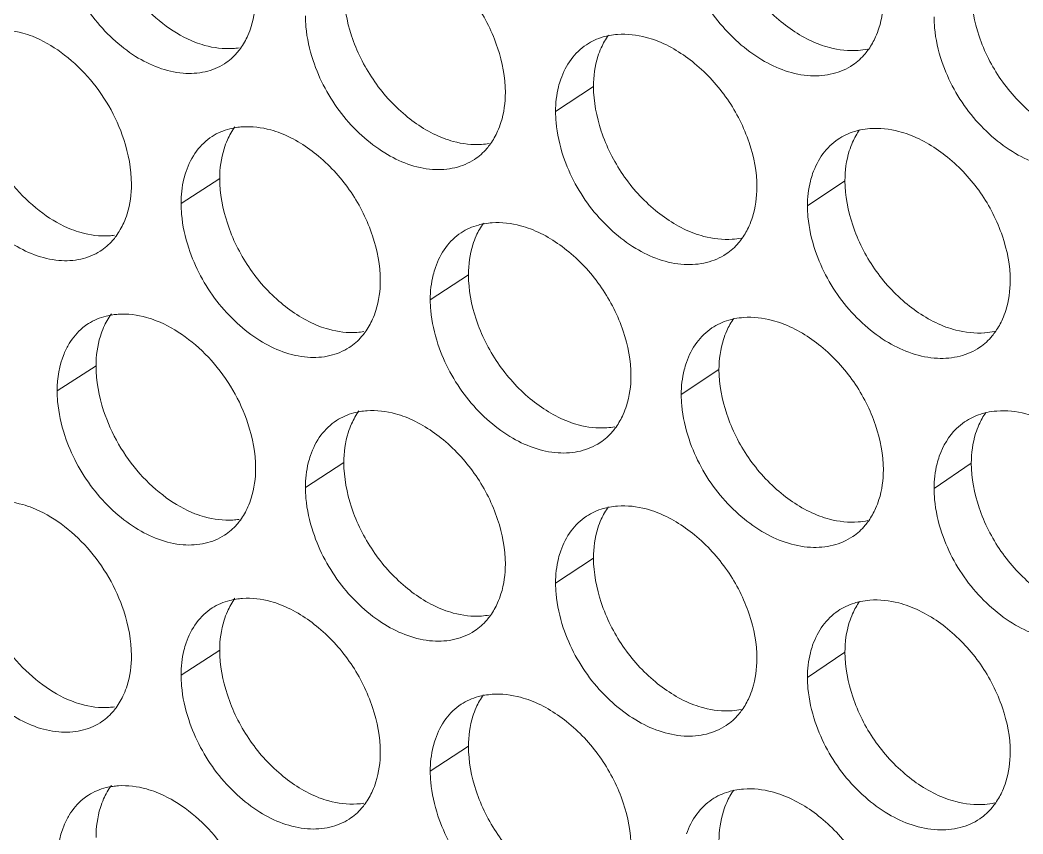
# Model space of a CAD drawing. Header units: millimetres. Extents: x 1177 to 4147, y 93 to 2194.
# Drawn here: x 2631.35 to 2648.09, y 925.98 to 939.57 of the extents above; entities that cross this region are included whole.
import ezdxf

# ---------------------------------------------------------------- set-up
doc = ezdxf.new("R2010")
doc.units = ezdxf.units.MM
doc.header["$LTSCALE"] = 0.1
doc.layers.get('0').update_dxf_attribs({"lineweight": 13})
doc.layers.add('标注', color=251, linetype='Continuous', lineweight=9)

# ---------------------------------------------------------------- blocks, each defined once
blk = doc.blocks.new('02')
at = {"layer": '标注'}
for p, q in [((4541.875, 931.931), (4540.97, 931.333)), ((4532.96, 929.732), (4532.038, 929.14)), ((4547.872, 929.683), (4546.977, 929.081)), ((4538.893, 927.441), (4537.982, 926.845)), ((4530.01, 925.263), (4529.082, 924.673)), ((4530.01, 925.263), (4529.082, 924.673)), ((4544.868, 925.179), (4543.968, 924.579)), ((4535.921, 922.958), (4535.004, 922.364)), ((4535.921, 922.958), (4535.004, 922.364)), ((4550.886, 922.944), (4549.997, 922.34)), ((4541.875, 920.681), (4540.97, 920.083)), ((4541.875, 920.681), (4540.97, 920.083)), ((4532.96, 918.482), (4532.038, 917.89)), ((4547.872, 918.433), (4546.977, 917.831)), ((4547.872, 918.433), (4546.977, 917.831)), ((4538.893, 916.191), (4537.982, 915.595))]:
    blk.add_line(p, q, dxfattribs=at)
for centre, radius, start, end in [((4542.574, 931.433), 1.743, 94.0754, 100.4818), ((4533.162, 934.539), 1.705, 273.7086, 278.7138), ((4548.059, 934.534), 1.746, 274.2779, 281.7562), ((4533.615, 929.253), 1.719, 93.732, 98.663), ((4548.6, 929.171), 1.76, 94.3009, 101.6849), ((4539.089, 932.266), 1.722, 273.9384, 279.9366), ((4539.577, 926.949), 1.735, 93.9617, 99.8775), ((4530.215, 930.061), 1.697, 273.5926, 278.0992), ((4545.059, 930.021), 1.738, 274.1654, 281.1515), ((4530.65, 924.79), 1.711, 93.6161, 98.0527), ((4530.65, 924.79), 1.711, 93.6161, 98.0527), ((4545.582, 924.673), 1.752, 94.1885, 101.0843), ((4536.12, 927.774), 1.714, 273.8238, 279.3262), ((4551.07, 927.804), 1.755, 274.3898, 282.359), ((4536.59, 922.472), 1.727, 93.8472, 99.2713), ((4536.59, 922.472), 1.727, 93.8472, 99.2713), ((4551.629, 922.426), 1.768, 94.4127, 102.2837), ((4542.068, 925.515), 1.73, 274.0522, 280.545), ((4542.574, 920.183), 1.743, 94.0754, 100.4818), ((4542.574, 920.183), 1.743, 94.0754, 100.4818), ((4533.162, 923.289), 1.705, 273.7086, 278.7138), ((4533.162, 923.289), 1.705, 273.7086, 278.7138), ((4548.059, 923.284), 1.746, 274.2779, 281.7562), ((4533.615, 918.003), 1.719, 93.732, 98.663), ((4548.6, 917.921), 1.76, 94.3009, 101.6849), ((4548.6, 917.921), 1.76, 94.3009, 101.6849), ((4539.089, 921.016), 1.722, 273.9384, 279.9366), ((4539.089, 921.016), 1.722, 273.9384, 279.9366), ((4539.577, 915.699), 1.735, 93.9617, 99.8775), ((4530.215, 918.811), 1.697, 273.5926, 278.0992), ((4545.059, 918.771), 1.738, 274.1654, 281.1515), ((4545.059, 918.771), 1.738, 274.1654, 281.1515), ((4530.65, 913.54), 1.711, 93.6161, 98.0527), ((4545.582, 913.423), 1.752, 94.1885, 101.0843), ((4536.12, 916.524), 1.714, 273.8238, 279.3262), ((4551.07, 916.554), 1.755, 274.3898, 282.359), ((4551.07, 916.554), 1.755, 274.3898, 282.359)]:
    blk.add_arc(centre, radius, start, end, dxfattribs=at)
for points, knots in [([(4530.01, 936.513), (4530.01, 936.152), (4530.189, 935.214), (4530.818, 934.124), (4531.649, 933.361), (4532.126, 933.084), (4532.37, 932.989)], [0, 0, 0, 0, 0.242946, 0.633213, 0.82381, 1, 1, 1, 1]), ([(4544.868, 936.429), (4544.868, 936.069), (4545.014, 935.322), (4545.526, 934.299), (4546.294, 933.456), (4546.937, 933.057), (4547.27, 932.933)], [0, 0, 0, 0, 0.241933, 0.501777, 0.760722, 1, 1, 1, 1]), ([(4539.773, 931.787), (4539.773, 932.147), (4539.628, 932.895), (4539.118, 933.919), (4538.355, 934.766), (4537.717, 935.17), (4537.385, 935.297)], [0, 0, 0, 0, 0.242103, 0.502254, 0.761298, 1, 1, 1, 1]), ([(4529.265, 934.858), (4529.413, 934.405), (4529.755, 933.758), (4530.393, 933.059), (4531.074, 932.524), (4531.856, 932.211), (4532.608, 932.253), (4532.934, 932.384), (4533.074, 932.474)], [0, 0, 0, 0, 0.283024, 0.423982, 0.55887, 0.796498, 0.901283, 1, 1, 1, 1]), ([(4544.154, 934.765), (4544.306, 934.31), (4544.659, 933.661), (4545.315, 932.969), (4546.016, 932.441), (4546.82, 932.144), (4547.586, 932.206), (4547.916, 932.349), (4548.058, 932.444)], [0, 0, 0, 0, 0.281084, 0.421471, 0.556119, 0.794437, 0.900161, 1, 1, 1, 1]), ([(4533.633, 933.151), (4533.664, 933.22), (4533.774, 933.515), (4533.817, 933.834), (4533.817, 934.074)], [0, 0, 0, 0, 0.236936, 1, 1, 1, 1]), ([(4535.921, 934.208), (4535.921, 933.848), (4536.065, 933.1), (4536.572, 932.075), (4537.331, 931.227), (4537.967, 930.823), (4538.298, 930.696)], [0, 0, 0, 0, 0.242407, 0.502714, 0.761597, 1, 1, 1, 1]), ([(4550.886, 934.194), (4550.886, 933.835), (4551.032, 933.088), (4551.549, 932.067), (4552.323, 931.228), (4552.969, 930.832), (4553.305, 930.71)], [0, 0, 0, 0, 0.241622, 0.501159, 0.760144, 1, 1, 1, 1]), ([(4548.603, 933.115), (4548.634, 933.183), (4548.745, 933.478), (4548.788, 933.796), (4548.788, 934.035)], [0, 0, 0, 0, 0.237722, 1, 1, 1, 1]), ([(4535.004, 933.614), (4535.004, 933.528), (4535.022, 933.167), (4535.102, 932.811), (4535.188, 932.55)], [0, 0, 0, 0, 0.239546, 1, 1, 1, 1]), ([(4549.997, 933.59), (4549.997, 933.503), (4550.015, 933.143), (4550.096, 932.787), (4550.184, 932.528)], [0, 0, 0, 0, 0.239751, 1, 1, 1, 1]), ([(4528.493, 933.129), (4528.417, 933.159), (4528.127, 933.257), (4527.816, 933.298), (4527.592, 933.284)], [0, 0, 0, 0, 0.265131, 1, 1, 1, 1]), ([(4530.855, 929.603), (4530.855, 929.963), (4530.675, 930.902), (4530.044, 931.991), (4529.212, 932.755), (4528.736, 933.033), (4528.493, 933.129)], [0, 0, 0, 0, 0.242804, 0.633144, 0.823843, 1, 1, 1, 1]), ([(4542.257, 933.147), (4542.207, 933.138), (4542.013, 933.093), (4541.828, 933.01), (4541.705, 932.928)], [0, 0, 0, 0, 0.255672, 1, 1, 1, 1]), ([(4543.368, 933.027), (4543.291, 933.056), (4542.995, 933.151), (4542.678, 933.188), (4542.45, 933.172)], [0, 0, 0, 0, 0.264388, 1, 1, 1, 1]), ([(4532.37, 932.989), (4532.445, 932.96), (4532.736, 932.862), (4533.048, 932.823), (4533.272, 932.838)], [0, 0, 0, 0, 0.264749, 1, 1, 1, 1]), ([(4541.705, 932.928), (4541.564, 932.835), (4541.31, 932.586), (4541.152, 932.271), (4541.093, 932.102)], [0, 0, 0, 0, 0.485181, 1, 1, 1, 1]), ([(4542.06, 932.856), (4542.029, 932.787), (4541.918, 932.492), (4541.875, 932.172), (4541.875, 931.931)], [0, 0, 0, 0, 0.237286, 1, 1, 1, 1]), ([(4545.772, 929.529), (4545.772, 929.889), (4545.626, 930.636), (4545.112, 931.658), (4544.343, 932.501), (4543.701, 932.902), (4543.368, 933.027)], [0, 0, 0, 0, 0.241786, 0.501627, 0.760712, 1, 1, 1, 1]), ([(4547.27, 932.933), (4547.347, 932.905), (4547.644, 932.81), (4547.961, 932.775), (4548.189, 932.792)], [0, 0, 0, 0, 0.264022, 1, 1, 1, 1]), ([(4533.074, 932.474), (4533.184, 932.545), (4533.317, 932.663), (4533.426, 932.8), (4533.452, 932.836)], [0, 0, 0, 0, 0.745243, 1, 1, 1, 1]), ([(4548.058, 932.444), (4548.169, 932.519), (4548.303, 932.642), (4548.412, 932.785), (4548.438, 932.822)], [0, 0, 0, 0, 0.745468, 1, 1, 1, 1]), ([(4535.188, 932.55), (4535.338, 932.096), (4535.684, 931.448), (4536.329, 930.752), (4537.019, 930.22), (4537.809, 929.913), (4538.567, 929.963), (4538.895, 930.099), (4539.035, 930.191)], [0, 0, 0, 0, 0.282242, 0.422968, 0.557759, 0.795664, 0.900828, 1, 1, 1, 1]), ([(4550.184, 932.528), (4550.338, 932.072), (4550.695, 931.422), (4551.358, 930.732), (4552.068, 930.207), (4552.881, 929.917), (4553.652, 929.988), (4553.984, 930.134), (4554.126, 930.232)], [0, 0, 0, 0, 0.280322, 0.420487, 0.555043, 0.793636, 0.899726, 1, 1, 1, 1]), ([(4527.071, 932.05), (4527.071, 931.69), (4527.249, 930.752), (4527.876, 929.66), (4528.704, 928.895), (4529.179, 928.617), (4529.422, 928.521)], [0, 0, 0, 0, 0.243106, 0.633556, 0.824063, 1, 1, 1, 1]), ([(4541.093, 932.102), (4541.073, 932.043), (4540.999, 931.794), (4540.97, 931.531), (4540.97, 931.333)], [0, 0, 0, 0, 0.239402, 1, 1, 1, 1]), ([(4541.875, 931.931), (4541.875, 931.572), (4542.02, 930.824), (4542.531, 929.801), (4543.296, 928.956), (4543.936, 928.555), (4544.269, 928.43)], [0, 0, 0, 0, 0.24209, 0.502088, 0.761013, 1, 1, 1, 1]), ([(4539.589, 930.864), (4539.619, 930.932), (4539.73, 931.228), (4539.773, 931.547), (4539.773, 931.787)], [0, 0, 0, 0, 0.23723, 1, 1, 1, 1]), ([(4540.97, 931.333), (4540.97, 931.247), (4540.987, 930.886), (4541.068, 930.53), (4541.154, 930.27)], [0, 0, 0, 0, 0.239627, 1, 1, 1, 1]), ([(4533.356, 930.952), (4533.304, 930.944), (4533.102, 930.904), (4532.909, 930.822), (4532.78, 930.74)], [0, 0, 0, 0, 0.256287, 1, 1, 1, 1]), ([(4534.41, 930.817), (4534.334, 930.847), (4534.042, 930.944), (4533.729, 930.983), (4533.503, 930.968)], [0, 0, 0, 0, 0.264829, 1, 1, 1, 1]), ([(4549.392, 930.786), (4549.315, 930.814), (4549.017, 930.908), (4548.698, 930.943), (4548.468, 930.926)], [0, 0, 0, 0, 0.264101, 1, 1, 1, 1]), ([(4532.78, 930.74), (4532.637, 930.648), (4532.377, 930.397), (4532.218, 930.077), (4532.159, 929.905)], [0, 0, 0, 0, 0.484049, 1, 1, 1, 1]), ([(4536.79, 927.302), (4536.79, 927.662), (4536.645, 928.41), (4536.137, 929.435), (4535.377, 930.283), (4534.741, 930.689), (4534.41, 930.817)], [0, 0, 0, 0, 0.242263, 0.502569, 0.761592, 1, 1, 1, 1]), ([(4548.244, 930.894), (4548.195, 930.884), (4548.007, 930.836), (4547.827, 930.753), (4547.707, 930.672)], [0, 0, 0, 0, 0.255291, 1, 1, 1, 1]), ([(4551.814, 927.299), (4551.814, 927.658), (4551.667, 928.405), (4551.148, 929.426), (4550.374, 930.265), (4549.727, 930.662), (4549.392, 930.786)], [0, 0, 0, 0, 0.241473, 0.501006, 0.760131, 1, 1, 1, 1]), ([(4533.143, 930.655), (4533.113, 930.587), (4533.003, 930.291), (4532.96, 929.972), (4532.96, 929.732)], [0, 0, 0, 0, 0.236846, 1, 1, 1, 1]), ([(4538.298, 930.696), (4538.374, 930.667), (4538.667, 930.57), (4538.981, 930.533), (4539.207, 930.548)], [0, 0, 0, 0, 0.264454, 1, 1, 1, 1]), ([(4539.035, 930.191), (4539.145, 930.263), (4539.279, 930.383), (4539.388, 930.522), (4539.415, 930.559)], [0, 0, 0, 0, 0.745335, 1, 1, 1, 1]), ([(4547.707, 930.672), (4547.569, 930.578), (4547.318, 930.331), (4547.161, 930.019), (4547.102, 929.852)], [0, 0, 0, 0, 0.485902, 1, 1, 1, 1]), ([(4548.055, 930.603), (4548.025, 930.534), (4547.914, 930.24), (4547.872, 929.922), (4547.872, 929.683)], [0, 0, 0, 0, 0.23765, 1, 1, 1, 1]), ([(4526.319, 930.397), (4526.467, 929.945), (4526.807, 929.298), (4527.441, 928.599), (4528.118, 928.062), (4528.895, 927.746), (4529.645, 927.784), (4529.97, 927.913), (4530.11, 928.002)], [0, 0, 0, 0, 0.283418, 0.424493, 0.559431, 0.79692, 0.901513, 1, 1, 1, 1]), ([(4541.154, 930.27), (4541.306, 929.815), (4541.657, 929.167), (4542.309, 928.473), (4543.006, 927.943), (4543.806, 927.643), (4544.569, 927.702), (4544.899, 927.842), (4545.04, 927.936)], [0, 0, 0, 0, 0.281468, 0.421967, 0.556662, 0.794843, 0.900382, 1, 1, 1, 1]), ([(4532.159, 929.905), (4532.139, 929.847), (4532.066, 929.598), (4532.038, 929.337), (4532.038, 929.14)], [0, 0, 0, 0, 0.239111, 1, 1, 1, 1]), ([(4547.102, 929.852), (4547.082, 929.793), (4547.007, 929.542), (4546.977, 929.279), (4546.977, 929.081)], [0, 0, 0, 0, 0.2396, 1, 1, 1, 1]), ([(4530.672, 928.681), (4530.702, 928.749), (4530.812, 929.044), (4530.855, 929.363), (4530.855, 929.603)], [0, 0, 0, 0, 0.236789, 1, 1, 1, 1]), ([(4532.96, 929.732), (4532.96, 929.372), (4533.104, 928.624), (4533.608, 927.598), (4534.364, 926.748), (4534.999, 926.342), (4535.328, 926.214)], [0, 0, 0, 0, 0.242567, 0.503029, 0.761892, 1, 1, 1, 1]), ([(4545.587, 928.606), (4545.618, 928.674), (4545.729, 928.969), (4545.772, 929.289), (4545.772, 929.529)], [0, 0, 0, 0, 0.237534, 1, 1, 1, 1]), ([(4547.872, 929.683), (4547.872, 929.323), (4548.018, 928.576), (4548.532, 927.555), (4549.303, 926.714), (4549.948, 926.316), (4550.282, 926.193)], [0, 0, 0, 0, 0.241777, 0.501467, 0.760433, 1, 1, 1, 1]), ([(4532.038, 929.14), (4532.038, 929.054), (4532.055, 928.693), (4532.135, 928.336), (4532.221, 928.076)], [0, 0, 0, 0, 0.239506, 1, 1, 1, 1]), ([(4546.977, 929.081), (4546.977, 928.994), (4546.995, 928.634), (4547.076, 928.278), (4547.163, 928.018)], [0, 0, 0, 0, 0.23971, 1, 1, 1, 1]), ([(4539.279, 928.659), (4539.229, 928.65), (4539.032, 928.606), (4538.844, 928.524), (4538.719, 928.442)], [0, 0, 0, 0, 0.255872, 1, 1, 1, 1]), ([(4540.371, 928.533), (4540.295, 928.562), (4540, 928.658), (4539.684, 928.696), (4539.457, 928.68)], [0, 0, 0, 0, 0.264534, 1, 1, 1, 1]), ([(4529.422, 928.521), (4529.497, 928.492), (4529.786, 928.393), (4530.097, 928.353), (4530.321, 928.368)], [0, 0, 0, 0, 0.264899, 1, 1, 1, 1]), ([(4530.11, 928.002), (4530.219, 928.071), (4530.353, 928.188), (4530.461, 928.324), (4530.488, 928.36)], [0, 0, 0, 0, 0.745196, 1, 1, 1, 1]), ([(4538.719, 928.442), (4538.578, 928.349), (4538.322, 928.1), (4538.163, 927.783), (4538.104, 927.613)], [0, 0, 0, 0, 0.48481, 1, 1, 1, 1]), ([(4539.077, 928.365), (4539.047, 928.297), (4538.936, 928.001), (4538.893, 927.682), (4538.893, 927.441)], [0, 0, 0, 0, 0.237139, 1, 1, 1, 1]), ([(4542.768, 925.03), (4542.768, 925.39), (4542.622, 926.137), (4542.109, 927.16), (4541.344, 928.005), (4540.704, 928.407), (4540.371, 928.533)], [0, 0, 0, 0, 0.241944, 0.50194, 0.761004, 1, 1, 1, 1]), ([(4544.269, 928.43), (4544.346, 928.402), (4544.641, 928.307), (4544.957, 928.27), (4545.185, 928.287)], [0, 0, 0, 0, 0.264165, 1, 1, 1, 1]), ([(4545.04, 927.936), (4545.15, 928.01), (4545.285, 928.132), (4545.394, 928.273), (4545.42, 928.31)], [0, 0, 0, 0, 0.745425, 1, 1, 1, 1]), ([(4532.221, 928.076), (4532.37, 927.622), (4532.714, 926.974), (4533.356, 926.277), (4534.041, 925.743), (4534.827, 925.434), (4535.582, 925.48), (4535.909, 925.613), (4536.049, 925.704)], [0, 0, 0, 0, 0.282632, 0.423473, 0.558313, 0.796079, 0.901055, 1, 1, 1, 1]), ([(4547.163, 928.018), (4547.317, 927.562), (4547.672, 926.913), (4548.331, 926.222), (4549.037, 925.695), (4549.845, 925.402), (4550.614, 925.468), (4550.945, 925.613), (4551.087, 925.709)], [0, 0, 0, 0, 0.280702, 0.420977, 0.555579, 0.794035, 0.899943, 1, 1, 1, 1]), ([(4538.104, 927.613), (4538.084, 927.554), (4538.01, 927.305), (4537.982, 927.043), (4537.982, 926.845)], [0, 0, 0, 0, 0.239305, 1, 1, 1, 1]), ([(4538.893, 927.441), (4538.893, 927.081), (4539.037, 926.334), (4539.546, 925.309), (4540.308, 924.463), (4540.946, 924.061), (4541.278, 923.935)], [0, 0, 0, 0, 0.242248, 0.5024, 0.761305, 1, 1, 1, 1]), ([(4536.606, 926.379), (4536.636, 926.447), (4536.747, 926.743), (4536.79, 927.062), (4536.79, 927.302)], [0, 0, 0, 0, 0.237083, 1, 1, 1, 1]), ([(4551.63, 926.381), (4551.661, 926.449), (4551.771, 926.743), (4551.814, 927.06), (4551.814, 927.299)], [0, 0, 0, 0, 0.237909, 1, 1, 1, 1]), ([(4537.982, 926.845), (4537.982, 926.759), (4537.999, 926.398), (4538.079, 926.042), (4538.166, 925.782)], [0, 0, 0, 0, 0.239586, 1, 1, 1, 1]), ([(4530.41, 926.484), (4530.357, 926.477), (4530.153, 926.438), (4529.957, 926.357), (4529.827, 926.274)], [0, 0, 0, 0, 0.256503, 1, 1, 1, 1]), ([(4530.41, 926.484), (4530.357, 926.477), (4530.153, 926.438), (4529.957, 926.357), (4529.827, 926.274)], [0, 0, 0, 0, 0.256503, 1, 1, 1, 1]), ([(4531.446, 926.344), (4531.37, 926.374), (4531.079, 926.472), (4530.767, 926.512), (4530.542, 926.498)], [0, 0, 0, 0, 0.264979, 1, 1, 1, 1]), ([(4531.446, 926.344), (4531.37, 926.374), (4531.079, 926.472), (4530.767, 926.512), (4530.542, 926.498)], [0, 0, 0, 0, 0.264979, 1, 1, 1, 1]), ([(4545.245, 926.392), (4545.196, 926.382), (4545.005, 926.336), (4544.822, 926.253), (4544.701, 926.171)], [0, 0, 0, 0, 0.255479, 1, 1, 1, 1]), ([(4546.375, 926.278), (4546.298, 926.306), (4546, 926.401), (4545.683, 926.437), (4545.454, 926.42)], [0, 0, 0, 0, 0.264244, 1, 1, 1, 1]), ([(4529.827, 926.274), (4529.781, 926.245), (4529.602, 926.115), (4529.457, 925.941), (4529.37, 925.798)], [0, 0, 0, 0, 0.246085, 1, 1, 1, 1]), ([(4529.827, 926.274), (4529.781, 926.245), (4529.602, 926.115), (4529.457, 925.941), (4529.37, 925.798)], [0, 0, 0, 0, 0.246085, 1, 1, 1, 1]), ([(4530.192, 926.185), (4530.162, 926.117), (4530.052, 925.822), (4530.01, 925.503), (4530.01, 925.263)], [0, 0, 0, 0, 0.236699, 1, 1, 1, 1]), ([(4530.192, 926.185), (4530.162, 926.117), (4530.052, 925.822), (4530.01, 925.503), (4530.01, 925.263)], [0, 0, 0, 0, 0.236699, 1, 1, 1, 1]), ([(4533.817, 922.824), (4533.817, 923.184), (4533.637, 924.123), (4533.002, 925.211), (4532.168, 925.973), (4531.69, 926.249), (4531.446, 926.344)], [0, 0, 0, 0, 0.242644, 0.632801, 0.82359, 1, 1, 1, 1]), ([(4533.817, 922.824), (4533.817, 923.184), (4533.637, 924.123), (4533.002, 925.211), (4532.168, 925.973), (4531.69, 926.249), (4531.446, 926.344)], [0, 0, 0, 0, 0.242644, 0.632801, 0.82359, 1, 1, 1, 1]), ([(4535.328, 926.214), (4535.404, 926.185), (4535.696, 926.088), (4536.009, 926.049), (4536.234, 926.064)], [0, 0, 0, 0, 0.264601, 1, 1, 1, 1]), ([(4544.701, 926.171), (4544.561, 926.078), (4544.309, 925.83), (4544.151, 925.516), (4544.092, 925.348)], [0, 0, 0, 0, 0.485545, 1, 1, 1, 1]), ([(4548.788, 922.785), (4548.788, 923.145), (4548.641, 923.892), (4548.125, 924.914), (4547.353, 925.755), (4546.709, 926.153), (4546.375, 926.278)], [0, 0, 0, 0, 0.241629, 0.501316, 0.760421, 1, 1, 1, 1]), ([(4550.282, 926.193), (4550.359, 926.165), (4550.657, 926.071), (4550.975, 926.036), (4551.205, 926.054)], [0, 0, 0, 0, 0.263881, 1, 1, 1, 1]), ([(4536.049, 925.704), (4536.159, 925.776), (4536.293, 925.894), (4536.402, 926.032), (4536.428, 926.069)], [0, 0, 0, 0, 0.74529, 1, 1, 1, 1]), ([(4545.053, 926.101), (4545.022, 926.033), (4544.911, 925.738), (4544.868, 925.419), (4544.868, 925.179)], [0, 0, 0, 0, 0.237462, 1, 1, 1, 1]), ([(4551.087, 925.709), (4551.198, 925.785), (4551.332, 925.91), (4551.441, 926.053), (4551.467, 926.091)], [0, 0, 0, 0, 0.745511, 1, 1, 1, 1]), ([(4529.37, 925.798), (4529.323, 925.721), (4529.148, 925.371), (4529.082, 924.972), (4529.082, 924.673)], [0, 0, 0, 0, 0.23391, 1, 1, 1, 1]), ([(4529.37, 925.798), (4529.323, 925.721), (4529.148, 925.371), (4529.082, 924.972), (4529.082, 924.673)], [0, 0, 0, 0, 0.23391, 1, 1, 1, 1]), ([(4538.166, 925.782), (4538.317, 925.327), (4538.665, 924.679), (4539.314, 923.984), (4540.007, 923.453), (4540.802, 923.15), (4541.563, 923.204), (4541.891, 923.342), (4542.032, 923.435)], [0, 0, 0, 0, 0.281854, 0.422466, 0.557209, 0.795252, 0.900604, 1, 1, 1, 1]), ([(4530.01, 925.263), (4530.01, 924.902), (4530.189, 923.964), (4530.818, 922.874), (4531.649, 922.111), (4532.126, 921.834), (4532.37, 921.739)], [0, 0, 0, 0, 0.242946, 0.633213, 0.82381, 1, 1, 1, 1]), ([(4530.01, 925.263), (4530.01, 924.902), (4530.189, 923.964), (4530.818, 922.874), (4531.649, 922.111), (4532.126, 921.834), (4532.37, 921.739)], [0, 0, 0, 0, 0.242946, 0.633213, 0.82381, 1, 1, 1, 1]), ([(4544.092, 925.348), (4544.072, 925.289), (4543.997, 925.039), (4543.968, 924.777), (4543.968, 924.579)], [0, 0, 0, 0, 0.239501, 1, 1, 1, 1]), ([(4542.582, 924.106), (4542.613, 924.174), (4542.725, 924.47), (4542.768, 924.789), (4542.768, 925.03)], [0, 0, 0, 0, 0.237376, 1, 1, 1, 1]), ([(4544.868, 925.179), (4544.868, 924.819), (4545.014, 924.072), (4545.526, 923.049), (4546.294, 922.206), (4546.937, 921.807), (4547.27, 921.683)], [0, 0, 0, 0, 0.241933, 0.501777, 0.760722, 1, 1, 1, 1]), ([(4529.082, 924.673), (4529.082, 924.587), (4529.1, 924.226), (4529.179, 923.869), (4529.265, 923.608)], [0, 0, 0, 0, 0.239466, 1, 1, 1, 1]), ([(4529.082, 924.673), (4529.082, 924.587), (4529.1, 924.226), (4529.179, 923.869), (4529.265, 923.608)], [0, 0, 0, 0, 0.239466, 1, 1, 1, 1]), ([(4543.968, 924.579), (4543.968, 924.492), (4543.986, 924.132), (4544.066, 923.775), (4544.154, 923.515)], [0, 0, 0, 0, 0.239668, 1, 1, 1, 1]), ([(4536.312, 924.177), (4536.261, 924.169), (4536.062, 924.126), (4535.871, 924.044), (4535.744, 923.962)], [0, 0, 0, 0, 0.256076, 1, 1, 1, 1]), ([(4536.312, 924.177), (4536.261, 924.169), (4536.062, 924.126), (4535.871, 924.044), (4535.744, 923.962)], [0, 0, 0, 0, 0.256076, 1, 1, 1, 1]), ([(4537.385, 924.047), (4537.309, 924.076), (4537.016, 924.173), (4536.701, 924.211), (4536.474, 924.196)], [0, 0, 0, 0, 0.264681, 1, 1, 1, 1]), ([(4537.385, 924.047), (4537.309, 924.076), (4537.016, 924.173), (4536.701, 924.211), (4536.474, 924.196)], [0, 0, 0, 0, 0.264681, 1, 1, 1, 1]), ([(4539.773, 920.537), (4539.773, 920.897), (4539.628, 921.645), (4539.118, 922.669), (4538.355, 923.516), (4537.717, 923.92), (4537.385, 924.047)], [0, 0, 0, 0, 0.242103, 0.502254, 0.761298, 1, 1, 1, 1]), ([(4539.773, 920.537), (4539.773, 920.897), (4539.628, 921.645), (4539.118, 922.669), (4538.355, 923.516), (4537.717, 923.92), (4537.385, 924.047)], [0, 0, 0, 0, 0.242103, 0.502254, 0.761298, 1, 1, 1, 1]), ([(4551.253, 924.153), (4551.205, 924.143), (4551.02, 924.094), (4550.843, 924.01), (4550.724, 923.929)], [0, 0, 0, 0, 0.255107, 1, 1, 1, 1]), ([(4552.42, 924.05), (4552.343, 924.079), (4552.043, 924.172), (4551.724, 924.207), (4551.493, 924.188)], [0, 0, 0, 0, 0.26396, 1, 1, 1, 1]), ([(4535.744, 923.962), (4535.602, 923.87), (4535.344, 923.62), (4535.185, 923.301), (4535.126, 923.131)], [0, 0, 0, 0, 0.484433, 1, 1, 1, 1]), ([(4535.744, 923.962), (4535.602, 923.87), (4535.344, 923.62), (4535.185, 923.301), (4535.126, 923.131)], [0, 0, 0, 0, 0.484433, 1, 1, 1, 1]), ([(4536.105, 923.882), (4536.074, 923.813), (4535.964, 923.518), (4535.921, 923.199), (4535.921, 922.958)], [0, 0, 0, 0, 0.236993, 1, 1, 1, 1]), ([(4536.105, 923.882), (4536.074, 923.813), (4535.964, 923.518), (4535.921, 923.199), (4535.921, 922.958)], [0, 0, 0, 0, 0.236993, 1, 1, 1, 1]), ([(4541.278, 923.935), (4541.354, 923.906), (4541.649, 923.81), (4541.964, 923.773), (4542.191, 923.789)], [0, 0, 0, 0, 0.264309, 1, 1, 1, 1]), ([(4542.032, 923.435), (4542.142, 923.508), (4542.277, 923.629), (4542.386, 923.769), (4542.412, 923.806)], [0, 0, 0, 0, 0.74538, 1, 1, 1, 1]), ([(4550.724, 923.929), (4550.656, 923.882), (4550.391, 923.665), (4550.209, 923.356), (4550.123, 923.112)], [0, 0, 0, 0, 0.242752, 1, 1, 1, 1]), ([(4551.068, 923.861), (4551.038, 923.793), (4550.928, 923.499), (4550.886, 923.183), (4550.886, 922.944)], [0, 0, 0, 0, 0.237837, 1, 1, 1, 1]), ([(4529.265, 923.608), (4529.413, 923.155), (4529.755, 922.508), (4530.393, 921.809), (4531.074, 921.274), (4531.856, 920.961), (4532.608, 921.003), (4532.934, 921.134), (4533.074, 921.224)], [0, 0, 0, 0, 0.283024, 0.423982, 0.55887, 0.796498, 0.901283, 1, 1, 1, 1]), ([(4529.265, 923.608), (4529.413, 923.155), (4529.755, 922.508), (4530.393, 921.809), (4531.074, 921.274), (4531.856, 920.961), (4532.608, 921.003), (4532.934, 921.134), (4533.074, 921.224)], [0, 0, 0, 0, 0.283024, 0.423982, 0.55887, 0.796498, 0.901283, 1, 1, 1, 1]), ([(4544.154, 923.515), (4544.306, 923.06), (4544.659, 922.411), (4545.315, 921.719), (4546.016, 921.191), (4546.82, 920.894), (4547.586, 920.956), (4547.916, 921.099), (4548.058, 921.194)], [0, 0, 0, 0, 0.281084, 0.421471, 0.556119, 0.794437, 0.900161, 1, 1, 1, 1]), ([(4535.126, 923.131), (4535.106, 923.072), (4535.033, 922.823), (4535.004, 922.562), (4535.004, 922.364)], [0, 0, 0, 0, 0.239208, 1, 1, 1, 1]), ([(4535.126, 923.131), (4535.106, 923.072), (4535.033, 922.823), (4535.004, 922.562), (4535.004, 922.364)], [0, 0, 0, 0, 0.239208, 1, 1, 1, 1]), ([(4550.123, 923.112), (4550.102, 923.053), (4550.027, 922.802), (4549.997, 922.539), (4549.997, 922.34)], [0, 0, 0, 0, 0.2397, 1, 1, 1, 1]), ([(4533.633, 921.901), (4533.664, 921.97), (4533.774, 922.265), (4533.817, 922.584), (4533.817, 922.824)], [0, 0, 0, 0, 0.236936, 1, 1, 1, 1]), ([(4533.633, 921.901), (4533.664, 921.97), (4533.774, 922.265), (4533.817, 922.584), (4533.817, 922.824)], [0, 0, 0, 0, 0.236936, 1, 1, 1, 1]), ([(4535.921, 922.958), (4535.921, 922.598), (4536.065, 921.85), (4536.572, 920.825), (4537.331, 919.977), (4537.967, 919.573), (4538.298, 919.446)], [0, 0, 0, 0, 0.242407, 0.502714, 0.761597, 1, 1, 1, 1]), ([(4535.921, 922.958), (4535.921, 922.598), (4536.065, 921.85), (4536.572, 920.825), (4537.331, 919.977), (4537.967, 919.573), (4538.298, 919.446)], [0, 0, 0, 0, 0.242407, 0.502714, 0.761597, 1, 1, 1, 1]), ([(4550.886, 922.944), (4550.886, 922.585), (4551.032, 921.838), (4551.549, 920.817), (4552.323, 919.978), (4552.969, 919.582), (4553.305, 919.46)], [0, 0, 0, 0, 0.241622, 0.501159, 0.760144, 1, 1, 1, 1]), ([(4548.603, 921.865), (4548.634, 921.933), (4548.745, 922.228), (4548.788, 922.546), (4548.788, 922.785)], [0, 0, 0, 0, 0.237722, 1, 1, 1, 1]), ([(4535.004, 922.364), (4535.004, 922.278), (4535.022, 921.917), (4535.102, 921.561), (4535.188, 921.3)], [0, 0, 0, 0, 0.239546, 1, 1, 1, 1]), ([(4535.004, 922.364), (4535.004, 922.278), (4535.022, 921.917), (4535.102, 921.561), (4535.188, 921.3)], [0, 0, 0, 0, 0.239546, 1, 1, 1, 1]), ([(4549.997, 922.34), (4549.997, 922.253), (4550.015, 921.893), (4550.096, 921.537), (4550.184, 921.278)], [0, 0, 0, 0, 0.239751, 1, 1, 1, 1]), ([(4528.493, 921.879), (4528.417, 921.909), (4528.127, 922.007), (4527.816, 922.048), (4527.592, 922.034)], [0, 0, 0, 0, 0.265131, 1, 1, 1, 1]), ([(4530.855, 918.353), (4530.855, 918.713), (4530.675, 919.652), (4530.044, 920.741), (4529.212, 921.505), (4528.736, 921.783), (4528.493, 921.879)], [0, 0, 0, 0, 0.242804, 0.633144, 0.823843, 1, 1, 1, 1]), ([(4542.257, 921.897), (4542.207, 921.888), (4542.013, 921.843), (4541.828, 921.76), (4541.705, 921.678)], [0, 0, 0, 0, 0.255672, 1, 1, 1, 1]), ([(4542.257, 921.897), (4542.207, 921.888), (4542.013, 921.843), (4541.828, 921.76), (4541.705, 921.678)], [0, 0, 0, 0, 0.255672, 1, 1, 1, 1]), ([(4543.368, 921.777), (4543.291, 921.806), (4542.995, 921.901), (4542.678, 921.938), (4542.45, 921.922)], [0, 0, 0, 0, 0.264388, 1, 1, 1, 1]), ([(4543.368, 921.777), (4543.291, 921.806), (4542.995, 921.901), (4542.678, 921.938), (4542.45, 921.922)], [0, 0, 0, 0, 0.264388, 1, 1, 1, 1]), ([(4532.37, 921.739), (4532.445, 921.71), (4532.736, 921.612), (4533.048, 921.573), (4533.272, 921.588)], [0, 0, 0, 0, 0.264749, 1, 1, 1, 1]), ([(4532.37, 921.739), (4532.445, 921.71), (4532.736, 921.612), (4533.048, 921.573), (4533.272, 921.588)], [0, 0, 0, 0, 0.264749, 1, 1, 1, 1]), ([(4541.705, 921.678), (4541.564, 921.585), (4541.31, 921.336), (4541.152, 921.021), (4541.093, 920.852)], [0, 0, 0, 0, 0.485181, 1, 1, 1, 1]), ([(4541.705, 921.678), (4541.564, 921.585), (4541.31, 921.336), (4541.152, 921.021), (4541.093, 920.852)], [0, 0, 0, 0, 0.485181, 1, 1, 1, 1]), ([(4545.772, 918.279), (4545.772, 918.639), (4545.626, 919.386), (4545.112, 920.408), (4544.343, 921.251), (4543.701, 921.652), (4543.368, 921.777)], [0, 0, 0, 0, 0.241786, 0.501627, 0.760712, 1, 1, 1, 1]), ([(4545.772, 918.279), (4545.772, 918.639), (4545.626, 919.386), (4545.112, 920.408), (4544.343, 921.251), (4543.701, 921.652), (4543.368, 921.777)], [0, 0, 0, 0, 0.241786, 0.501627, 0.760712, 1, 1, 1, 1]), ([(4547.27, 921.683), (4547.347, 921.655), (4547.644, 921.56), (4547.961, 921.525), (4548.189, 921.542)], [0, 0, 0, 0, 0.264022, 1, 1, 1, 1]), ([(4533.074, 921.224), (4533.184, 921.295), (4533.317, 921.413), (4533.426, 921.55), (4533.452, 921.586)], [0, 0, 0, 0, 0.745243, 1, 1, 1, 1]), ([(4533.074, 921.224), (4533.184, 921.295), (4533.317, 921.413), (4533.426, 921.55), (4533.452, 921.586)], [0, 0, 0, 0, 0.745243, 1, 1, 1, 1]), ([(4542.06, 921.606), (4542.029, 921.537), (4541.918, 921.242), (4541.875, 920.922), (4541.875, 920.681)], [0, 0, 0, 0, 0.237286, 1, 1, 1, 1]), ([(4542.06, 921.606), (4542.029, 921.537), (4541.918, 921.242), (4541.875, 920.922), (4541.875, 920.681)], [0, 0, 0, 0, 0.237286, 1, 1, 1, 1]), ([(4548.058, 921.194), (4548.169, 921.269), (4548.303, 921.392), (4548.412, 921.535), (4548.438, 921.572)], [0, 0, 0, 0, 0.745468, 1, 1, 1, 1]), ([(4535.188, 921.3), (4535.338, 920.846), (4535.684, 920.198), (4536.329, 919.502), (4537.019, 918.97), (4537.809, 918.663), (4538.567, 918.713), (4538.895, 918.849), (4539.035, 918.941)], [0, 0, 0, 0, 0.282242, 0.422968, 0.557759, 0.795664, 0.900828, 1, 1, 1, 1]), ([(4535.188, 921.3), (4535.338, 920.846), (4535.684, 920.198), (4536.329, 919.502), (4537.019, 918.97), (4537.809, 918.663), (4538.567, 918.713), (4538.895, 918.849), (4539.035, 918.941)], [0, 0, 0, 0, 0.282242, 0.422968, 0.557759, 0.795664, 0.900828, 1, 1, 1, 1]), ([(4550.184, 921.278), (4550.338, 920.822), (4550.695, 920.172), (4551.358, 919.482), (4552.068, 918.957), (4552.881, 918.667), (4553.652, 918.738), (4553.984, 918.884), (4554.126, 918.982)], [0, 0, 0, 0, 0.280322, 0.420487, 0.555043, 0.793636, 0.899726, 1, 1, 1, 1]), ([(4527.071, 920.8), (4527.071, 920.44), (4527.249, 919.502), (4527.876, 918.41), (4528.704, 917.645), (4529.179, 917.367), (4529.422, 917.271)], [0, 0, 0, 0, 0.243106, 0.633556, 0.824063, 1, 1, 1, 1]), ([(4541.093, 920.852), (4541.073, 920.793), (4540.999, 920.544), (4540.97, 920.281), (4540.97, 920.083)], [0, 0, 0, 0, 0.239402, 1, 1, 1, 1]), ([(4541.093, 920.852), (4541.073, 920.793), (4540.999, 920.544), (4540.97, 920.281), (4540.97, 920.083)], [0, 0, 0, 0, 0.239402, 1, 1, 1, 1]), ([(4541.875, 920.681), (4541.875, 920.322), (4542.02, 919.574), (4542.531, 918.551), (4543.296, 917.706), (4543.936, 917.305), (4544.269, 917.18)], [0, 0, 0, 0, 0.24209, 0.502088, 0.761013, 1, 1, 1, 1]), ([(4541.875, 920.681), (4541.875, 920.322), (4542.02, 919.574), (4542.531, 918.551), (4543.296, 917.706), (4543.936, 917.305), (4544.269, 917.18)], [0, 0, 0, 0, 0.24209, 0.502088, 0.761013, 1, 1, 1, 1]), ([(4539.589, 919.614), (4539.619, 919.682), (4539.73, 919.978), (4539.773, 920.297), (4539.773, 920.537)], [0, 0, 0, 0, 0.23723, 1, 1, 1, 1]), ([(4539.589, 919.614), (4539.619, 919.682), (4539.73, 919.978), (4539.773, 920.297), (4539.773, 920.537)], [0, 0, 0, 0, 0.23723, 1, 1, 1, 1]), ([(4540.97, 920.083), (4540.97, 919.997), (4540.987, 919.636), (4541.068, 919.28), (4541.154, 919.02)], [0, 0, 0, 0, 0.239627, 1, 1, 1, 1]), ([(4540.97, 920.083), (4540.97, 919.997), (4540.987, 919.636), (4541.068, 919.28), (4541.154, 919.02)], [0, 0, 0, 0, 0.239627, 1, 1, 1, 1]), ([(4533.356, 919.702), (4533.304, 919.694), (4533.102, 919.654), (4532.909, 919.572), (4532.78, 919.49)], [0, 0, 0, 0, 0.256287, 1, 1, 1, 1]), ([(4534.41, 919.567), (4534.334, 919.597), (4534.042, 919.694), (4533.729, 919.733), (4533.503, 919.718)], [0, 0, 0, 0, 0.264829, 1, 1, 1, 1]), ([(4532.78, 919.49), (4532.637, 919.398), (4532.377, 919.147), (4532.218, 918.827), (4532.159, 918.655)], [0, 0, 0, 0, 0.484049, 1, 1, 1, 1]), ([(4536.79, 916.052), (4536.79, 916.412), (4536.645, 917.16), (4536.137, 918.185), (4535.377, 919.033), (4534.741, 919.439), (4534.41, 919.567)], [0, 0, 0, 0, 0.242263, 0.502569, 0.761592, 1, 1, 1, 1]), ([(4548.244, 919.644), (4548.195, 919.634), (4548.007, 919.586), (4547.827, 919.503), (4547.707, 919.422)], [0, 0, 0, 0, 0.255291, 1, 1, 1, 1]), ([(4548.244, 919.644), (4548.195, 919.634), (4548.007, 919.586), (4547.827, 919.503), (4547.707, 919.422)], [0, 0, 0, 0, 0.255291, 1, 1, 1, 1]), ([(4549.392, 919.536), (4549.315, 919.564), (4549.017, 919.658), (4548.698, 919.693), (4548.468, 919.676)], [0, 0, 0, 0, 0.264101, 1, 1, 1, 1]), ([(4549.392, 919.536), (4549.315, 919.564), (4549.017, 919.658), (4548.698, 919.693), (4548.468, 919.676)], [0, 0, 0, 0, 0.264101, 1, 1, 1, 1]), ([(4551.814, 916.049), (4551.814, 916.408), (4551.667, 917.155), (4551.148, 918.176), (4550.374, 919.015), (4549.727, 919.412), (4549.392, 919.536)], [0, 0, 0, 0, 0.241473, 0.501006, 0.760131, 1, 1, 1, 1]), ([(4551.814, 916.049), (4551.814, 916.408), (4551.667, 917.155), (4551.148, 918.176), (4550.374, 919.015), (4549.727, 919.412), (4549.392, 919.536)], [0, 0, 0, 0, 0.241473, 0.501006, 0.760131, 1, 1, 1, 1]), ([(4533.143, 919.405), (4533.113, 919.337), (4533.003, 919.041), (4532.96, 918.722), (4532.96, 918.482)], [0, 0, 0, 0, 0.236846, 1, 1, 1, 1]), ([(4538.298, 919.446), (4538.374, 919.417), (4538.667, 919.32), (4538.981, 919.283), (4539.207, 919.298)], [0, 0, 0, 0, 0.264454, 1, 1, 1, 1]), ([(4538.298, 919.446), (4538.374, 919.417), (4538.667, 919.32), (4538.981, 919.283), (4539.207, 919.298)], [0, 0, 0, 0, 0.264454, 1, 1, 1, 1]), ([(4539.035, 918.941), (4539.145, 919.013), (4539.279, 919.133), (4539.388, 919.272), (4539.415, 919.309)], [0, 0, 0, 0, 0.745335, 1, 1, 1, 1]), ([(4539.035, 918.941), (4539.145, 919.013), (4539.279, 919.133), (4539.388, 919.272), (4539.415, 919.309)], [0, 0, 0, 0, 0.745335, 1, 1, 1, 1]), ([(4547.707, 919.422), (4547.569, 919.328), (4547.318, 919.081), (4547.161, 918.769), (4547.102, 918.602)], [0, 0, 0, 0, 0.485902, 1, 1, 1, 1]), ([(4547.707, 919.422), (4547.569, 919.328), (4547.318, 919.081), (4547.161, 918.769), (4547.102, 918.602)], [0, 0, 0, 0, 0.485902, 1, 1, 1, 1]), ([(4548.055, 919.353), (4548.025, 919.284), (4547.914, 918.99), (4547.872, 918.672), (4547.872, 918.433)], [0, 0, 0, 0, 0.23765, 1, 1, 1, 1]), ([(4548.055, 919.353), (4548.025, 919.284), (4547.914, 918.99), (4547.872, 918.672), (4547.872, 918.433)], [0, 0, 0, 0, 0.23765, 1, 1, 1, 1]), ([(4526.319, 919.147), (4526.467, 918.695), (4526.807, 918.048), (4527.441, 917.349), (4528.118, 916.812), (4528.895, 916.496), (4529.645, 916.534), (4529.97, 916.663), (4530.11, 916.752)], [0, 0, 0, 0, 0.283418, 0.424493, 0.559431, 0.79692, 0.901513, 1, 1, 1, 1]), ([(4541.154, 919.02), (4541.306, 918.565), (4541.657, 917.917), (4542.309, 917.223), (4543.006, 916.693), (4543.806, 916.393), (4544.569, 916.452), (4544.899, 916.592), (4545.04, 916.686)], [0, 0, 0, 0, 0.281468, 0.421967, 0.556662, 0.794843, 0.900382, 1, 1, 1, 1]), ([(4541.154, 919.02), (4541.306, 918.565), (4541.657, 917.917), (4542.309, 917.223), (4543.006, 916.693), (4543.806, 916.393), (4544.569, 916.452), (4544.899, 916.592), (4545.04, 916.686)], [0, 0, 0, 0, 0.281468, 0.421967, 0.556662, 0.794843, 0.900382, 1, 1, 1, 1]), ([(4532.159, 918.655), (4532.139, 918.597), (4532.066, 918.348), (4532.038, 918.087), (4532.038, 917.89)], [0, 0, 0, 0, 0.239111, 1, 1, 1, 1]), ([(4547.102, 918.602), (4547.082, 918.543), (4547.007, 918.292), (4546.977, 918.029), (4546.977, 917.831)], [0, 0, 0, 0, 0.2396, 1, 1, 1, 1]), ([(4547.102, 918.602), (4547.082, 918.543), (4547.007, 918.292), (4546.977, 918.029), (4546.977, 917.831)], [0, 0, 0, 0, 0.2396, 1, 1, 1, 1]), ([(4530.672, 917.431), (4530.702, 917.499), (4530.812, 917.794), (4530.855, 918.113), (4530.855, 918.353)], [0, 0, 0, 0, 0.236789, 1, 1, 1, 1]), ([(4532.96, 918.482), (4532.96, 918.122), (4533.104, 917.374), (4533.608, 916.348), (4534.364, 915.498), (4534.999, 915.092), (4535.328, 914.964)], [0, 0, 0, 0, 0.242567, 0.503029, 0.761892, 1, 1, 1, 1]), ([(4545.587, 917.356), (4545.618, 917.424), (4545.729, 917.719), (4545.772, 918.039), (4545.772, 918.279)], [0, 0, 0, 0, 0.237534, 1, 1, 1, 1]), ([(4545.587, 917.356), (4545.618, 917.424), (4545.729, 917.719), (4545.772, 918.039), (4545.772, 918.279)], [0, 0, 0, 0, 0.237534, 1, 1, 1, 1]), ([(4547.872, 918.433), (4547.872, 918.073), (4548.018, 917.326), (4548.532, 916.305), (4549.303, 915.464), (4549.948, 915.066), (4550.282, 914.943)], [0, 0, 0, 0, 0.241777, 0.501467, 0.760433, 1, 1, 1, 1]), ([(4547.872, 918.433), (4547.872, 918.073), (4548.018, 917.326), (4548.532, 916.305), (4549.303, 915.464), (4549.948, 915.066), (4550.282, 914.943)], [0, 0, 0, 0, 0.241777, 0.501467, 0.760433, 1, 1, 1, 1]), ([(4532.038, 917.89), (4532.038, 917.804), (4532.055, 917.443), (4532.135, 917.086), (4532.221, 916.826)], [0, 0, 0, 0, 0.239506, 1, 1, 1, 1]), ([(4546.977, 917.831), (4546.977, 917.744), (4546.995, 917.384), (4547.076, 917.028), (4547.163, 916.768)], [0, 0, 0, 0, 0.23971, 1, 1, 1, 1]), ([(4546.977, 917.831), (4546.977, 917.744), (4546.995, 917.384), (4547.076, 917.028), (4547.163, 916.768)], [0, 0, 0, 0, 0.23971, 1, 1, 1, 1]), ([(4539.279, 917.409), (4539.229, 917.4), (4539.032, 917.356), (4538.844, 917.274), (4538.719, 917.192)], [0, 0, 0, 0, 0.255872, 1, 1, 1, 1]), ([(4540.371, 917.283), (4540.295, 917.312), (4540, 917.408), (4539.684, 917.446), (4539.457, 917.43)], [0, 0, 0, 0, 0.264534, 1, 1, 1, 1]), ([(4529.422, 917.271), (4529.497, 917.242), (4529.786, 917.143), (4530.097, 917.103), (4530.321, 917.118)], [0, 0, 0, 0, 0.264899, 1, 1, 1, 1]), ([(4530.11, 916.752), (4530.219, 916.821), (4530.353, 916.938), (4530.461, 917.074), (4530.488, 917.11)], [0, 0, 0, 0, 0.745196, 1, 1, 1, 1]), ([(4538.719, 917.192), (4538.578, 917.099), (4538.322, 916.85), (4538.163, 916.533), (4538.104, 916.363)], [0, 0, 0, 0, 0.48481, 1, 1, 1, 1]), ([(4539.077, 917.115), (4539.047, 917.047), (4538.936, 916.751), (4538.893, 916.432), (4538.893, 916.191)], [0, 0, 0, 0, 0.237139, 1, 1, 1, 1]), ([(4542.768, 913.78), (4542.768, 914.14), (4542.622, 914.887), (4542.109, 915.91), (4541.344, 916.755), (4540.704, 917.157), (4540.371, 917.283)], [0, 0, 0, 0, 0.241944, 0.50194, 0.761004, 1, 1, 1, 1]), ([(4544.269, 917.18), (4544.346, 917.152), (4544.641, 917.057), (4544.957, 917.02), (4545.185, 917.037)], [0, 0, 0, 0, 0.264165, 1, 1, 1, 1]), ([(4544.269, 917.18), (4544.346, 917.152), (4544.641, 917.057), (4544.957, 917.02), (4545.185, 917.037)], [0, 0, 0, 0, 0.264165, 1, 1, 1, 1]), ([(4532.221, 916.826), (4532.37, 916.372), (4532.714, 915.724), (4533.356, 915.027), (4534.041, 914.493), (4534.827, 914.184), (4535.582, 914.23), (4535.909, 914.363), (4536.049, 914.454)], [0, 0, 0, 0, 0.282632, 0.423473, 0.558313, 0.796079, 0.901055, 1, 1, 1, 1]), ([(4545.04, 916.686), (4545.15, 916.76), (4545.285, 916.882), (4545.394, 917.023), (4545.42, 917.06)], [0, 0, 0, 0, 0.745425, 1, 1, 1, 1]), ([(4545.04, 916.686), (4545.15, 916.76), (4545.285, 916.882), (4545.394, 917.023), (4545.42, 917.06)], [0, 0, 0, 0, 0.745425, 1, 1, 1, 1]), ([(4547.163, 916.768), (4547.317, 916.312), (4547.672, 915.663), (4548.331, 914.972), (4549.037, 914.445), (4549.845, 914.152), (4550.614, 914.218), (4550.945, 914.363), (4551.087, 914.459)], [0, 0, 0, 0, 0.280702, 0.420977, 0.555579, 0.794035, 0.899943, 1, 1, 1, 1]), ([(4547.163, 916.768), (4547.317, 916.312), (4547.672, 915.663), (4548.331, 914.972), (4549.037, 914.445), (4549.845, 914.152), (4550.614, 914.218), (4550.945, 914.363), (4551.087, 914.459)], [0, 0, 0, 0, 0.280702, 0.420977, 0.555579, 0.794035, 0.899943, 1, 1, 1, 1]), ([(4538.104, 916.363), (4538.084, 916.304), (4538.01, 916.055), (4537.982, 915.793), (4537.982, 915.595)], [0, 0, 0, 0, 0.239305, 1, 1, 1, 1]), ([(4538.893, 916.191), (4538.893, 915.831), (4539.037, 915.084), (4539.546, 914.059), (4540.308, 913.213), (4540.946, 912.811), (4541.278, 912.685)], [0, 0, 0, 0, 0.242248, 0.5024, 0.761305, 1, 1, 1, 1]), ([(4536.606, 915.129), (4536.636, 915.197), (4536.747, 915.493), (4536.79, 915.812), (4536.79, 916.052)], [0, 0, 0, 0, 0.237083, 1, 1, 1, 1]), ([(4551.63, 915.131), (4551.661, 915.199), (4551.771, 915.493), (4551.814, 915.81), (4551.814, 916.049)], [0, 0, 0, 0, 0.237909, 1, 1, 1, 1]), ([(4551.63, 915.131), (4551.661, 915.199), (4551.771, 915.493), (4551.814, 915.81), (4551.814, 916.049)], [0, 0, 0, 0, 0.237909, 1, 1, 1, 1]), ([(4537.982, 915.595), (4537.982, 915.509), (4537.999, 915.148), (4538.079, 914.792), (4538.166, 914.532)], [0, 0, 0, 0, 0.239586, 1, 1, 1, 1]), ([(4530.41, 915.234), (4530.357, 915.227), (4530.153, 915.188), (4529.957, 915.107), (4529.827, 915.024)], [0, 0, 0, 0, 0.256503, 1, 1, 1, 1]), ([(4531.446, 915.094), (4531.37, 915.124), (4531.079, 915.222), (4530.767, 915.262), (4530.542, 915.248)], [0, 0, 0, 0, 0.264979, 1, 1, 1, 1]), ([(4546.375, 915.028), (4546.298, 915.056), (4546, 915.151), (4545.683, 915.187), (4545.454, 915.17)], [0, 0, 0, 0, 0.264244, 1, 1, 1, 1]), ([(4529.827, 915.024), (4529.781, 914.995), (4529.602, 914.865), (4529.457, 914.691), (4529.37, 914.548)], [0, 0, 0, 0, 0.246085, 1, 1, 1, 1]), ([(4530.192, 914.935), (4530.162, 914.867), (4530.052, 914.572), (4530.01, 914.253), (4530.01, 914.013)], [0, 0, 0, 0, 0.236699, 1, 1, 1, 1]), ([(4533.817, 911.574), (4533.817, 911.934), (4533.637, 912.873), (4533.002, 913.961), (4532.168, 914.723), (4531.69, 914.999), (4531.446, 915.094)], [0, 0, 0, 0, 0.242644, 0.632801, 0.82359, 1, 1, 1, 1]), ([(4535.328, 914.964), (4535.404, 914.935), (4535.696, 914.838), (4536.009, 914.799), (4536.234, 914.814)], [0, 0, 0, 0, 0.264601, 1, 1, 1, 1]), ([(4544.701, 914.921), (4544.561, 914.828), (4544.309, 914.58), (4544.151, 914.266), (4544.092, 914.098)], [0, 0, 0, 0, 0.485545, 1, 1, 1, 1]), ([(4545.245, 915.142), (4545.196, 915.132), (4545.005, 915.086), (4544.822, 915.003), (4544.701, 914.921)], [0, 0, 0, 0, 0.255479, 1, 1, 1, 1]), ([(4548.788, 911.535), (4548.788, 911.895), (4548.641, 912.642), (4548.125, 913.664), (4547.353, 914.505), (4546.709, 914.903), (4546.375, 915.028)], [0, 0, 0, 0, 0.241629, 0.501316, 0.760421, 1, 1, 1, 1]), ([(4550.282, 914.943), (4550.359, 914.915), (4550.657, 914.821), (4550.975, 914.786), (4551.205, 914.804)], [0, 0, 0, 0, 0.263881, 1, 1, 1, 1]), ([(4550.282, 914.943), (4550.359, 914.915), (4550.657, 914.821), (4550.975, 914.786), (4551.205, 914.804)], [0, 0, 0, 0, 0.263881, 1, 1, 1, 1]), ([(4536.049, 914.454), (4536.159, 914.526), (4536.293, 914.644), (4536.402, 914.782), (4536.428, 914.819)], [0, 0, 0, 0, 0.74529, 1, 1, 1, 1]), ([(4545.053, 914.851), (4545.022, 914.783), (4544.911, 914.488), (4544.868, 914.169), (4544.868, 913.929)], [0, 0, 0, 0, 0.237462, 1, 1, 1, 1]), ([(4551.087, 914.459), (4551.198, 914.535), (4551.332, 914.66), (4551.441, 914.803), (4551.467, 914.841)], [0, 0, 0, 0, 0.745511, 1, 1, 1, 1]), ([(4551.087, 914.459), (4551.198, 914.535), (4551.332, 914.66), (4551.441, 914.803), (4551.467, 914.841)], [0, 0, 0, 0, 0.745511, 1, 1, 1, 1]), ([(4529.37, 914.548), (4529.323, 914.471), (4529.148, 914.121), (4529.082, 913.722), (4529.082, 913.423)], [0, 0, 0, 0, 0.23391, 1, 1, 1, 1]), ([(4538.166, 914.532), (4538.317, 914.077), (4538.665, 913.429), (4539.314, 912.734), (4540.007, 912.203), (4540.802, 911.9), (4541.563, 911.954), (4541.891, 912.092), (4542.032, 912.185)], [0, 0, 0, 0, 0.281854, 0.422466, 0.557209, 0.795252, 0.900604, 1, 1, 1, 1])]:
    blk.add_open_spline(points, degree=3, knots=knots, dxfattribs=at)
for points in [[(4533.452, 932.836), (4533.524, 932.934), (4533.584, 933.04), (4533.633, 933.151)], [(4542.23, 933.155), (4542.163, 933.062), (4542.107, 932.961), (4542.06, 932.856)], [(4548.438, 932.822), (4548.503, 932.914), (4548.558, 933.013), (4548.603, 933.115)], [(4533.324, 930.97), (4533.252, 930.872), (4533.192, 930.766), (4533.143, 930.655)], [(4539.415, 930.559), (4539.483, 930.654), (4539.541, 930.757), (4539.589, 930.864)], [(4548.22, 930.896), (4548.156, 930.804), (4548.101, 930.705), (4548.055, 930.603)], [(4530.488, 928.36), (4530.561, 928.459), (4530.622, 928.568), (4530.672, 928.681)], [(4539.25, 928.67), (4539.182, 928.575), (4539.124, 928.472), (4539.077, 928.365)], [(4545.42, 928.31), (4545.485, 928.403), (4545.541, 928.502), (4545.587, 928.606)], [(4530.376, 926.506), (4530.303, 926.406), (4530.242, 926.298), (4530.192, 926.185)], [(4530.376, 926.506), (4530.303, 926.406), (4530.242, 926.298), (4530.192, 926.185)], [(4545.22, 926.397), (4545.155, 926.305), (4545.099, 926.205), (4545.053, 926.101)], [(4536.428, 926.069), (4536.498, 926.165), (4536.557, 926.27), (4536.606, 926.379)], [(4551.467, 926.091), (4551.531, 926.182), (4551.585, 926.28), (4551.63, 926.381)], [(4536.282, 924.192), (4536.212, 924.095), (4536.153, 923.99), (4536.105, 923.882)], [(4536.282, 924.192), (4536.212, 924.095), (4536.153, 923.99), (4536.105, 923.882)], [(4542.412, 923.806), (4542.479, 923.9), (4542.535, 924.001), (4542.582, 924.106)], [(4551.231, 924.152), (4551.168, 924.061), (4551.114, 923.963), (4551.068, 923.861)], [(4533.452, 921.586), (4533.524, 921.684), (4533.584, 921.79), (4533.633, 921.901)], [(4533.452, 921.586), (4533.524, 921.684), (4533.584, 921.79), (4533.633, 921.901)], [(4542.23, 921.905), (4542.163, 921.812), (4542.107, 921.711), (4542.06, 921.606)], [(4542.23, 921.905), (4542.163, 921.812), (4542.107, 921.711), (4542.06, 921.606)], [(4548.438, 921.572), (4548.503, 921.664), (4548.558, 921.763), (4548.603, 921.865)], [(4533.324, 919.72), (4533.252, 919.622), (4533.192, 919.516), (4533.143, 919.405)], [(4539.415, 919.309), (4539.483, 919.404), (4539.541, 919.507), (4539.589, 919.614)], [(4539.415, 919.309), (4539.483, 919.404), (4539.541, 919.507), (4539.589, 919.614)], [(4548.22, 919.646), (4548.156, 919.554), (4548.101, 919.455), (4548.055, 919.353)], [(4548.22, 919.646), (4548.156, 919.554), (4548.101, 919.455), (4548.055, 919.353)], [(4530.488, 917.11), (4530.561, 917.209), (4530.622, 917.318), (4530.672, 917.431)], [(4539.25, 917.42), (4539.182, 917.325), (4539.124, 917.222), (4539.077, 917.115)], [(4545.42, 917.06), (4545.485, 917.153), (4545.541, 917.252), (4545.587, 917.356)], [(4545.42, 917.06), (4545.485, 917.153), (4545.541, 917.252), (4545.587, 917.356)], [(4530.376, 915.256), (4530.303, 915.156), (4530.242, 915.048), (4530.192, 914.935)], [(4536.428, 914.819), (4536.498, 914.915), (4536.557, 915.02), (4536.606, 915.129)], [(4545.22, 915.147), (4545.155, 915.055), (4545.099, 914.955), (4545.053, 914.851)], [(4551.467, 914.841), (4551.531, 914.932), (4551.585, 915.03), (4551.63, 915.131)], [(4551.467, 914.841), (4551.531, 914.932), (4551.585, 915.03), (4551.63, 915.131)]]:
    blk.add_open_spline(points, degree=3, dxfattribs=at)

msp = doc.modelspace()

# ---------------------------------------------------------------- block references
at = {"xscale": 0.7, "yscale": 0.7, "zscale": 0.7}
msp.add_blockref('02', (-538.391, 286.112), dxfattribs=at)

doc.saveas('drawing.dxf')
